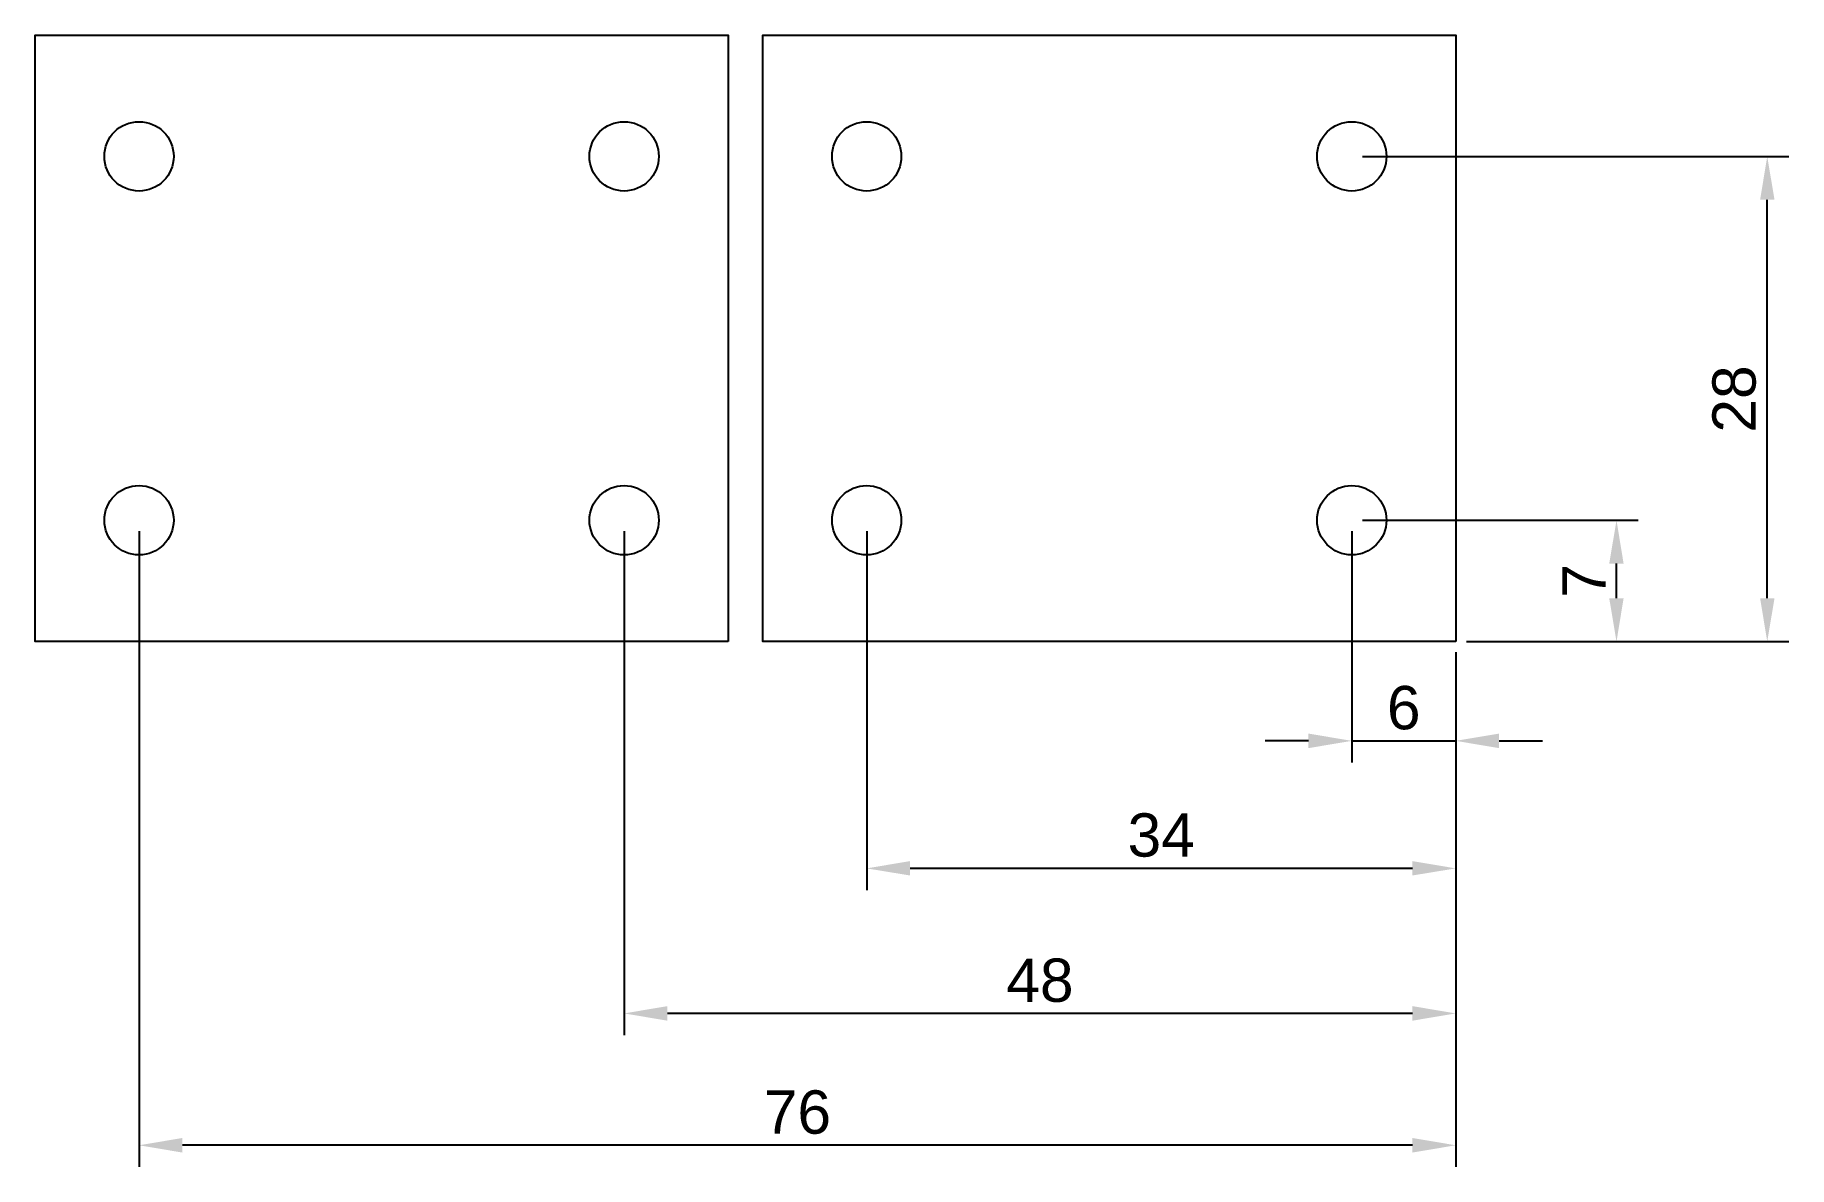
# Model space of a CAD drawing. Header units: millimetres. Extents: x -47 to 54, y 35 to 100.
import ezdxf

# ---------------------------------------------------------------- set-up
doc = ezdxf.new("R2010")
doc.units = ezdxf.units.MM
doc.layers.add('Размеры', color=82, linetype='Continuous')
doc.styles.get("Standard").update_dxf_attribs({"font": 'arial.ttf'})
doc.dimstyles.new('ISO-25', dxfattribs={"dimtxt": 2.5, "dimasz": 2.5, "dimexe": 1.25, "dimexo": 0.625, "dimtad": 1, "dimtxsty": 'Standard', "dimcen": 2.5, "dimadec": 0, "dimazin": 0, "dimtfac": 1, "dimtmove": 0, "dimatfit": 3, "dimfxl": 1, "dimarcsym": 0})

# ---------------------------------------------------------------- blocks, each defined once
blk = doc.blocks.new('*D9')
at = {"layer": 'Defpoints', "color": 0, "transparency": 16777216}
for p in [(29.2, 72.17), (35.2, 65.17), (35.2, 59.44)]:
    blk.add_point(p, dxfattribs=at)
at = {"layer": 'Размеры', "color": 0, "lineweight": -2, "transparency": 16777216}
for p, q in [((29.2, 71.55), (29.2, 58.19)), ((35.2, 64.55), (35.2, 58.19)), ((26.7, 59.44), (24.2, 59.44)), ((29.2, 59.44), (35.2, 59.44)), ((37.7, 59.44), (40.2, 59.44))]:
    blk.add_line(p, q, dxfattribs=at)
at = {"layer": 'Размеры', "color": 0, "transparency": 16777216}
for points in [[(26.7, 59.86), (26.7, 59.02), (29.2, 59.44)], [(37.7, 59.86), (37.7, 59.02), (35.2, 59.44)]]:
    blk.add_solid(points, dxfattribs=at)
at = {"layer": 'Размеры', "color": 0, "transparency": 16777216, "insert": (32.2, 61.34), "char_height": 2.5, "attachment_point": 5}
blk.add_mtext('6', dxfattribs=at)
blk = doc.blocks.new('*D10')
at = {"layer": 'Defpoints', "color": 0, "transparency": 16777216}
for p in [(1.2, 72.17), (35.2, 65.17), (1.2, 52.08)]:
    blk.add_point(p, dxfattribs=at)
at = {"layer": 'Размеры', "color": 0, "lineweight": -2, "transparency": 16777216}
for p, q in [((1.2, 71.55), (1.2, 50.83)), ((35.2, 64.55), (35.2, 50.83)), ((32.7, 52.08), (3.7, 52.08))]:
    blk.add_line(p, q, dxfattribs=at)
at = {"layer": 'Размеры', "color": 0, "transparency": 16777216}
for points in [[(3.7, 52.5), (3.7, 51.67), (1.2, 52.08)], [(32.7, 52.5), (32.7, 51.67), (35.2, 52.08)]]:
    blk.add_solid(points, dxfattribs=at)
at = {"layer": 'Размеры', "color": 0, "transparency": 16777216, "insert": (18.2, 53.99), "char_height": 2.5, "attachment_point": 5}
blk.add_mtext('34', dxfattribs=at)
blk = doc.blocks.new('*D11')
at = {"layer": 'Defpoints', "color": 0, "transparency": 16777216}
for p in [(-12.8, 72.17), (35.2, 65.17), (-12.8, 43.71)]:
    blk.add_point(p, dxfattribs=at)
at = {"layer": 'Размеры', "color": 0, "lineweight": -2, "transparency": 16777216}
for p, q in [((-12.8, 71.55), (-12.8, 42.46)), ((35.2, 64.55), (35.2, 42.46)), ((32.7, 43.71), (-10.3, 43.71))]:
    blk.add_line(p, q, dxfattribs=at)
at = {"layer": 'Размеры', "color": 0, "transparency": 16777216}
for points in [[(-10.3, 44.13), (-10.3, 43.29), (-12.8, 43.71)], [(32.7, 44.13), (32.7, 43.29), (35.2, 43.71)]]:
    blk.add_solid(points, dxfattribs=at)
at = {"layer": 'Размеры', "color": 0, "transparency": 16777216, "insert": (11.2, 45.61), "char_height": 2.5, "attachment_point": 5}
blk.add_mtext('48', dxfattribs=at)
blk = doc.blocks.new('*D12')
at = {"layer": 'Defpoints', "color": 0, "transparency": 16777216}
for p in [(-40.8, 72.17), (35.2, 65.17), (-40.8, 36.1)]:
    blk.add_point(p, dxfattribs=at)
at = {"layer": 'Размеры', "color": 0, "lineweight": -2, "transparency": 16777216}
for p, q in [((-40.8, 71.55), (-40.8, 34.85)), ((35.2, 64.55), (35.2, 34.85)), ((32.7, 36.1), (-38.3, 36.1))]:
    blk.add_line(p, q, dxfattribs=at)
at = {"layer": 'Размеры', "color": 0, "transparency": 16777216}
for points in [[(-38.3, 36.52), (-38.3, 35.68), (-40.8, 36.1)], [(32.7, 36.52), (32.7, 35.68), (35.2, 36.1)]]:
    blk.add_solid(points, dxfattribs=at)
at = {"layer": 'Размеры', "color": 0, "transparency": 16777216, "insert": (-2.8, 38), "char_height": 2.5, "attachment_point": 5}
blk.add_mtext('76', dxfattribs=at)
blk = doc.blocks.new('*D13')
at = {"layer": 'Defpoints', "color": 0, "transparency": 16777216}
for p in [(29.2, 72.17), (44.48, 72.17), (35.2, 65.17)]:
    blk.add_point(p, dxfattribs=at)
at = {"layer": 'Размеры', "color": 0, "lineweight": -2, "transparency": 16777216}
for p, q in [((29.82, 72.17), (45.73, 72.17)), ((44.48, 67.67), (44.48, 69.67)), ((35.82, 65.17), (45.73, 65.17))]:
    blk.add_line(p, q, dxfattribs=at)
at = {"layer": 'Размеры', "color": 0, "transparency": 16777216}
for points in [[(44.06, 69.67), (44.89, 69.67), (44.48, 72.17)], [(44.06, 67.67), (44.89, 67.67), (44.48, 65.17)]]:
    blk.add_solid(points, dxfattribs=at)
at = {"layer": 'Размеры', "color": 0, "transparency": 16777216, "insert": (42.6, 68.67), "char_height": 2.5, "attachment_point": 5, "rotation": 90}
blk.add_mtext('7', dxfattribs=at)
blk = doc.blocks.new('*D14')
at = {"layer": 'Defpoints', "color": 0, "transparency": 16777216}
for p in [(29.2, 93.17), (53.18, 93.17), (35.2, 65.17)]:
    blk.add_point(p, dxfattribs=at)
at = {"layer": 'Размеры', "color": 0, "lineweight": -2, "transparency": 16777216}
for p, q in [((29.82, 93.17), (54.43, 93.17)), ((53.18, 67.67), (53.18, 90.67)), ((35.82, 65.17), (54.43, 65.17))]:
    blk.add_line(p, q, dxfattribs=at)
at = {"layer": 'Размеры', "color": 0, "transparency": 16777216}
for points in [[(52.77, 90.67), (53.6, 90.67), (53.18, 93.17)], [(52.77, 67.67), (53.6, 67.67), (53.18, 65.17)]]:
    blk.add_solid(points, dxfattribs=at)
at = {"layer": 'Размеры', "color": 0, "transparency": 16777216, "insert": (51.28, 79.17), "char_height": 2.5, "attachment_point": 5, "rotation": 90}
blk.add_mtext('28', dxfattribs=at)

msp = doc.modelspace()

# ---------------------------------------------------------------- linework, layer by layer
for points in [[(-6.802, 65.172), (-46.802, 65.172), (-46.802, 100.172), (-6.802, 100.172)], [(35.198, 65.172), (-4.802, 65.172), (-4.802, 100.172), (35.198, 100.172)]]:
    msp.add_lwpolyline(points, close=True)
for centre in [(-40.802, 93.172), (-12.802, 93.172), (1.198, 93.172), (29.198, 93.172), (-40.802, 72.172), (-12.802, 72.172), (1.198, 72.172), (29.198, 72.172)]:
    msp.add_circle(centre, 2)

# ---------------------------------------------------------------- dimensions: what is measured, and where the dimension line sits
at = {"layer": 'Размеры'}
for base, p1, p2, angle, picture, middle in [((53.182, 93.172), (35.198, 65.172), (29.198, 93.172), 90, '*D14', (51.281, 79.172)), ((-40.802, 36.101), (35.198, 65.172), (-40.802, 72.172), 180, '*D12', (-2.802, 38.002)), ((-12.802, 43.712), (35.198, 65.172), (-12.802, 72.172), 180, '*D11', (11.198, 45.613)), ((1.198, 52.083), (35.198, 65.172), (1.198, 72.172), 180, '*D10', (18.198, 53.986)), ((35.198, 59.44), (29.198, 72.172), (35.198, 65.172), 180, '*D9', (32.198, 61.342)), ((44.476, 72.172), (35.198, 65.172), (29.198, 72.172), 90, '*D13', (42.601, 68.672))]:
    dim = msp.add_linear_dim(base=base, p1=p1, p2=p2, angle=angle, dimstyle='ISO-25', dxfattribs=at)
    dim.commit()
    dim.dimension.update_dxf_attribs({"geometry": picture, "text_midpoint": middle})

doc.saveas('drawing.dxf')
